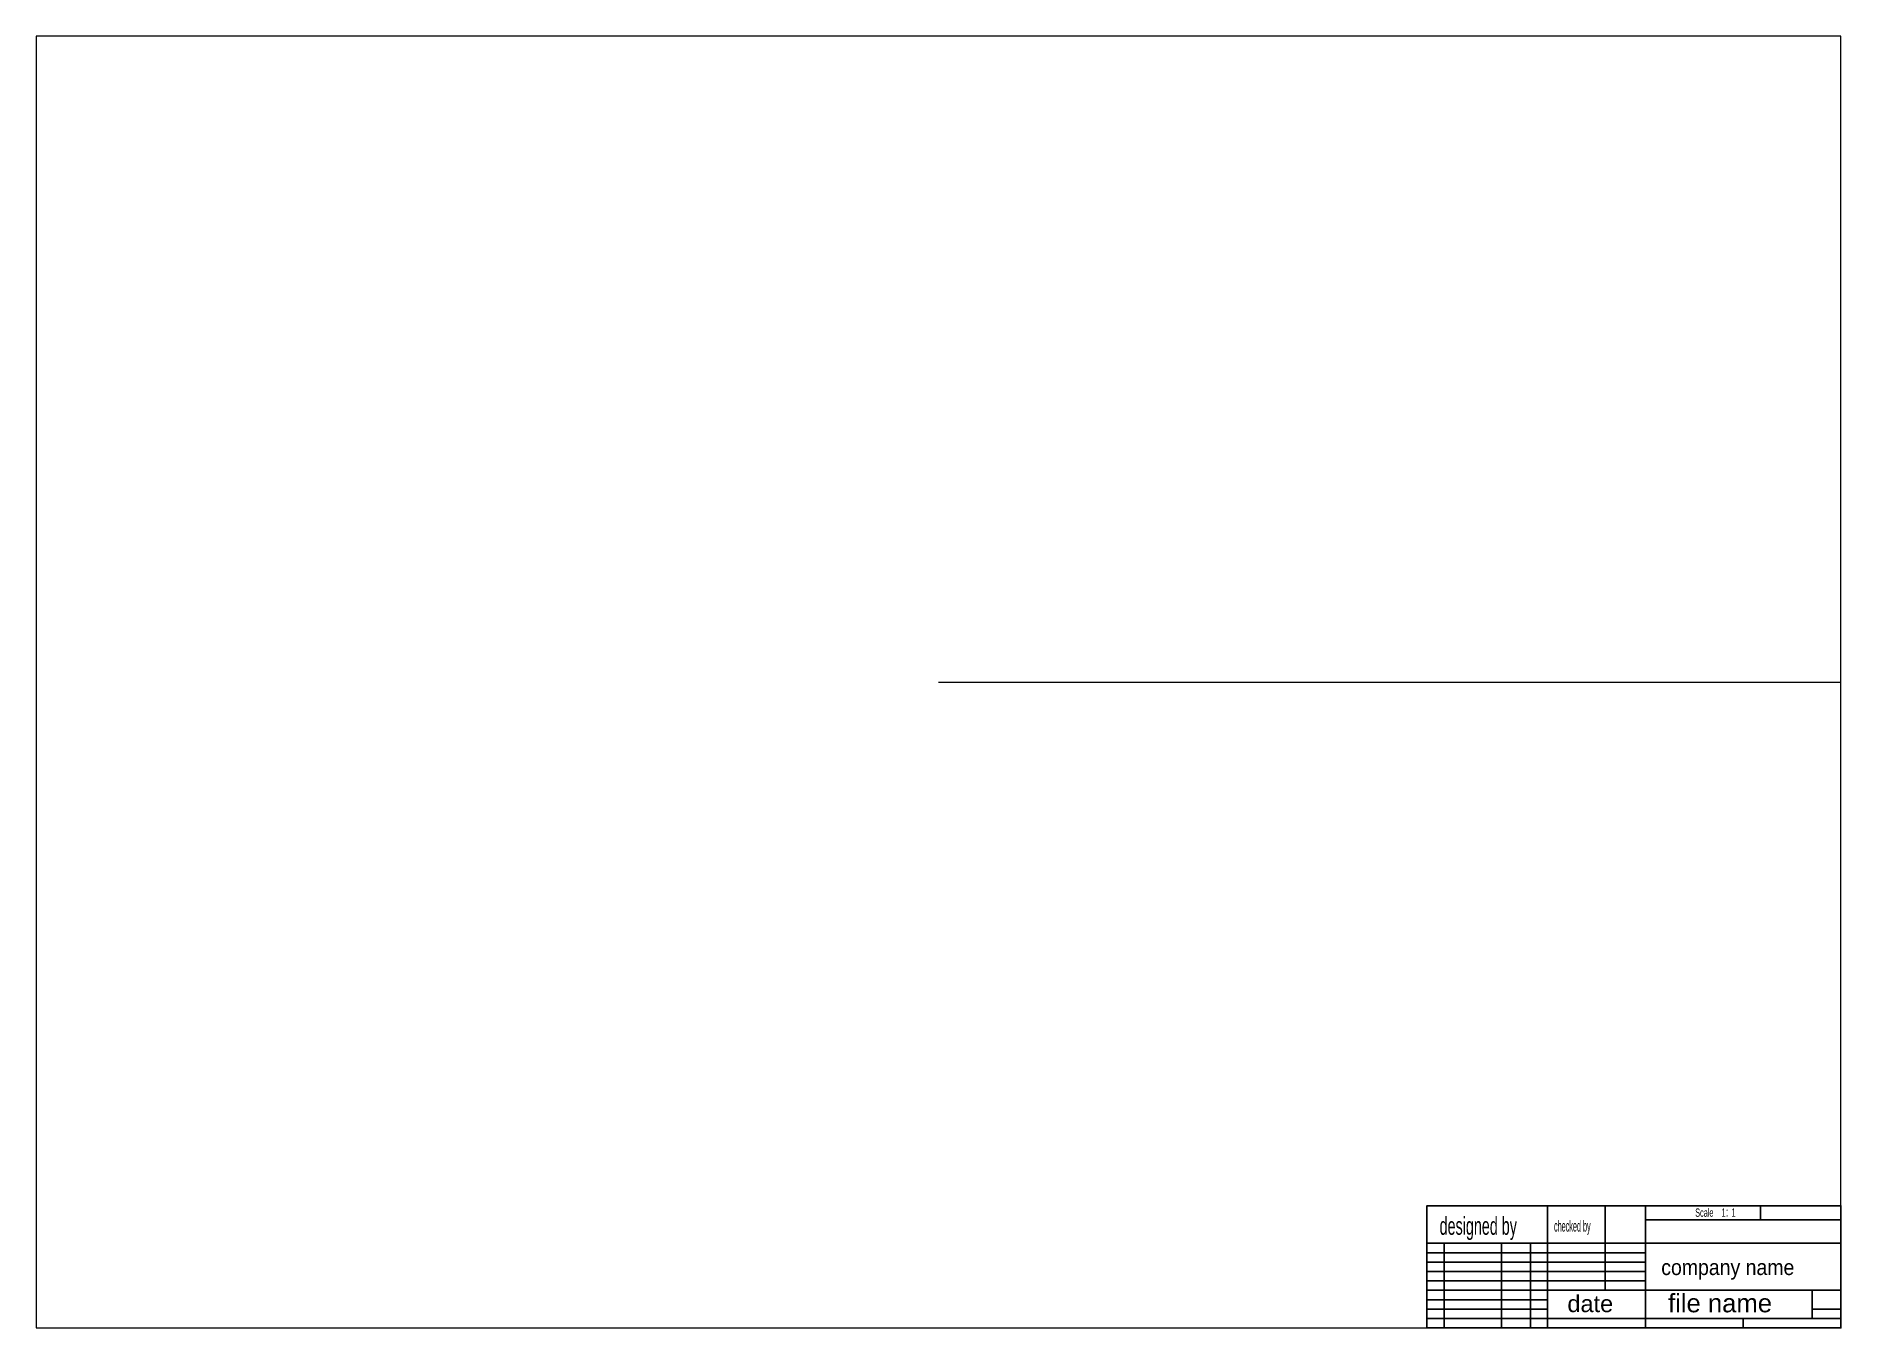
# Paper-space layout 'Layout1' of a CAD drawing. Extents: x 20 to 836, y 5 to 589.
# The model-space entities are those that its viewports show. They can reach past a viewport. Long polylines and large blocks are cut down to what shows.
import ezdxf

# ---------------------------------------------------------------- set-up
doc = ezdxf.new("R2010")
doc.units = 0
doc.layers.get('0').update_dxf_attribs({"linetype": 'CONTINUOUS'})
doc.layers.add('WALLS_THIN', color=252, linetype='CONTINUOUS', lineweight=18)
doc.styles.get("Standard").update_dxf_attribs({"font": 'arial.ttf'})

# ---------------------------------------------------------------- blocks, each defined once
blk = doc.blocks.new('1')
for p, q in [((1051.4, 60.25), (1051.4, 5)), ((1077.4, 60.25), (1077.4, 22)), ((1095.6, 60.25), (1095.6, 22)), ((1147.6, 60.25), (1147.6, 53.875)), ((1095.6, 53.875), (1184, 53.875)), ((996.8, 43.25), (1051.4, 43.25)), ((1004.6, 43.25), (1004.6, 5)), ((1030.6, 43.25), (1030.6, 5)), ((1043.6, 43.25), (1043.6, 5)), ((1051.4, 43.25), (1184, 43.25)), ((996.8, 39), (1051.4, 39)), ((996.8, 34.75), (1051.4, 34.75)), ((1051.4, 39), (1095.6, 39)), ((1051.4, 34.75), (1095.6, 34.75)), ((996.8, 30.5), (1051.4, 30.5)), ((996.8, 26.25), (1051.4, 26.25)), ((1051.4, 30.5), (1095.6, 30.5)), ((1051.4, 26.25), (1095.6, 26.25)), ((996.8, 22), (1051.4, 22)), ((996.8, 17.75), (1051.4, 17.75)), ((1051.4, 22), (1184, 22)), ((1095.6, 22), (1095.6, 5)), ((1171, 22), (1171, 9.25)), ((996.8, 13.5), (1051.4, 13.5)), ((996.8, 9.25), (1051.4, 9.25)), ((1051.4, 9.25), (1184, 9.25)), ((1139.8, 9.25), (1139.8, 5)), ((1171, 13.5), (1184, 13.5))]:
    blk.add_line(p, q)
blk.add_lwpolyline([(996.8, 5), (1184, 5), (1184, 60.25), (996.8, 60.25)], close=True)
blk = doc.blocks.new('435')
blk.add_blockref('1', (0, 0))
for tag, p, height in [('SCALE', (1118.13, 55.23), 3.78), ('COMPANYNAME', (1102.78, 28.89), 7), ('DATE', (1060.33, 12.13), 7.62), ('FILENAME', (1105.83, 12.05), 8.3)]:
    blk.add_attdef(tag, p, '', height=height)
for tag, p, height, width in [('DESIGNEDBY', (1002.56, 47.1), 8, 0.6), ('CHECKEDBY', (1054.3, 48.55), 5, 0.5)]:
    blk.add_attdef(tag, p, '', height=height, dxfattribs=dict(width=width))

msp = doc.modelspace()

# ---------------------------------------------------------------- linework, layer by layer
at = {"layer": 'WALLS_THIN'}
msp.add_line((0, 0), (1, 0), dxfattribs=at)

psp = doc.layouts.get("Layout1")

# ---------------------------------------------------------------- block references
ref = psp.add_blockref('435', (-348, 0))
ref.add_attrib('CHECKEDBY', 'checked by', (706.3, 48.55), dxfattribs={"height": 5, "width": 0.45})
ref.add_attrib('DESIGNEDBY', 'designed by ', (654.56, 47.1), dxfattribs={"height": 8, "width": 0.58})
ref.add_attrib('DATE', 'date', (712.33, 12.13), dxfattribs={"height": 7.623})
ref.add_attrib('COMPANYNAME', 'company name', (754.78, 28.89), dxfattribs={"height": 7, "width": 0.9})
ref.add_attrib('SCALE', 'Scale    1：1', (770.13, 55.23), dxfattribs={"height": 3.7842, "width": 0.5})
ref.add_attrib('FILENAME', 'file name', (757.83, 12.05), dxfattribs={"height": 8.298})

# ---------------------------------------------------------------- viewports
at = {"layer": '0'}
psp.add_viewport(center=(428, 297), size=(816, 584), view_center_point=(0, 0), view_height=1, dxfattribs=at)

doc.saveas('drawing.dxf')
